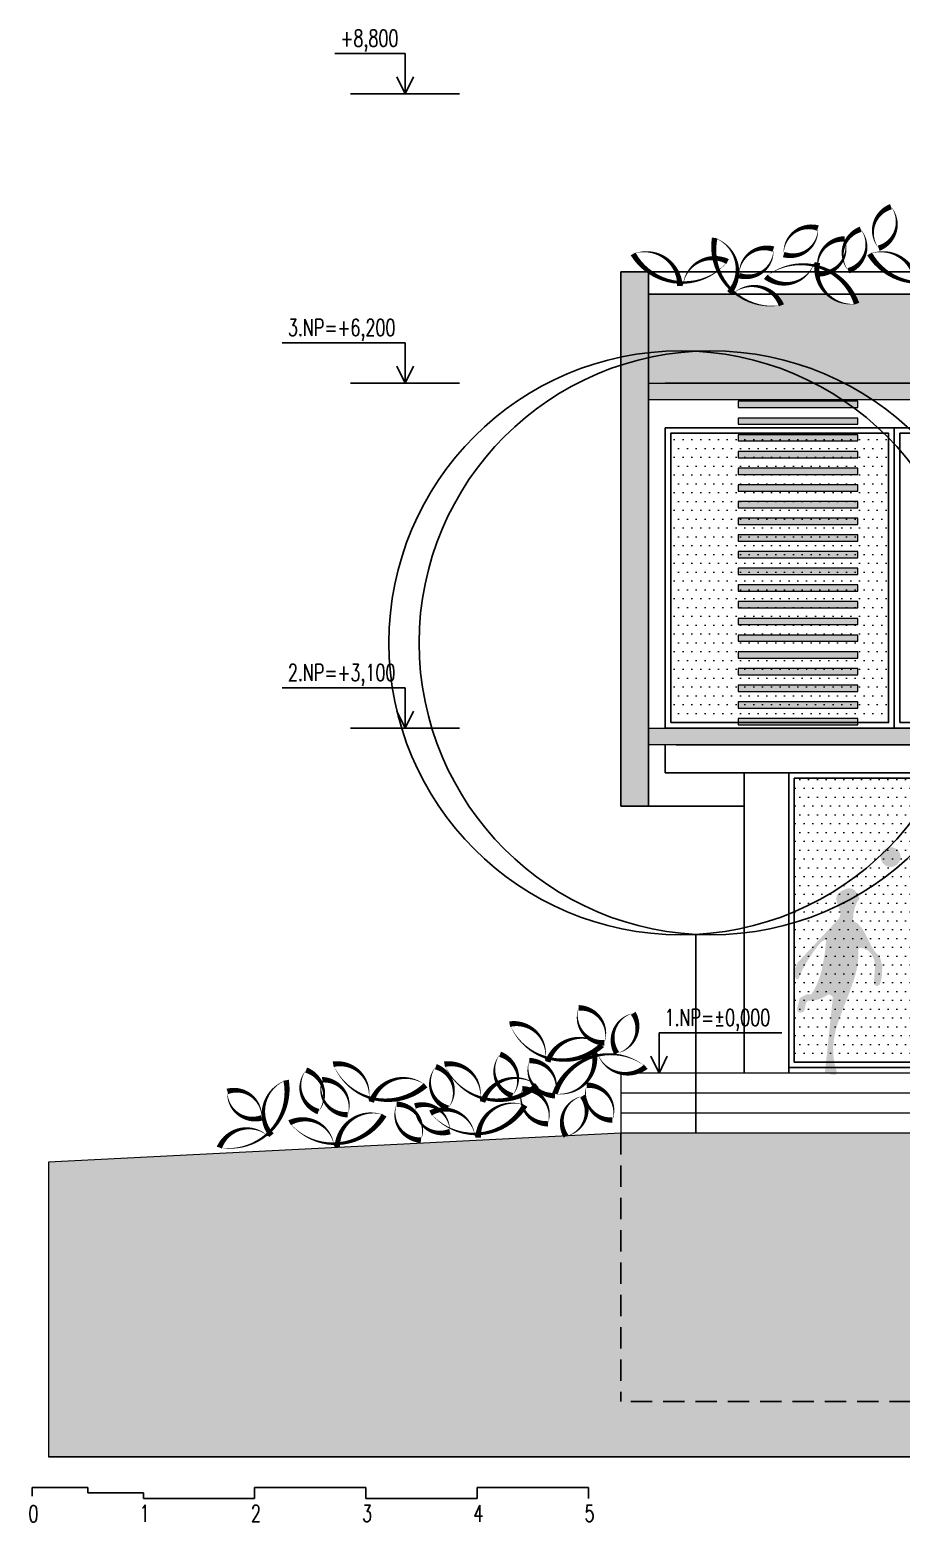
# Model space of a CAD drawing. Header units: metres. Extents: x -442 to 316, y -503 to 125.
# Drawn here: x 242.95 to 250.78, y -81.94 to -68.53 of the extents above; entities that cross this region are included whole.
import ezdxf

# ---------------------------------------------------------------- set-up
doc = ezdxf.new("R2010")
doc.units = ezdxf.units.M
doc.linetypes.add('DASHED', pattern=[19.05, 12.7, -6.35])
for name, color, linetype in [('FIGURE_SAGOME', 252, 'Continuous'), ('popis', 6, 'Continuous'), ('SRAFA', 251, 'Continuous'), ('SRAFY', 3, 'Continuous'), ('stávající stromy', 86, 'Continuous'), ('zariz.predmety', 203, 'Continuous'), ('ZDIVO', 1, 'Continuous')]:
    doc.layers.add(name, color=color, linetype=linetype)
doc.styles.add('ROMANS', font='romans.shx', dxfattribs={"width": 0.7})
pattern_1 = [(0, (379.88852, 205.8806), (0.0396875, 0.079375), [0, -0.079375])]

msp = doc.modelspace()

# ---------------------------------------------------------------- hatches: boundary and pattern name
at = {"layer": 'FIGURE_SAGOME', "linetype": 'Continuous'}
h = msp.add_hatch(color=256, dxfattribs=at)
edge = h.paths.add_edge_path()
edge.add_arc((250.690004, -75.963015), 0.088929, -26.1149935, 333.8850065)
h = msp.add_hatch(color=256, dxfattribs=at)
edge = h.paths.add_edge_path()
edge.add_arc((250.925409, -76.84202), 0.326741, 190.4719932, 198.0414134)
edge.add_line((250.614734, -76.943213), (250.614668, -76.943305))
edge.add_line((250.614668, -76.943305), (250.611941, -77.023383))
edge.add_line((250.611941, -77.023383), (250.604751, -77.066593))
edge.add_line((250.604751, -77.066593), (250.591257, -77.111608))
edge.add_line((250.591257, -77.111608), (250.566075, -77.123296))
edge.add_line((250.566075, -77.123296), (250.542665, -77.111608))
edge.add_line((250.542665, -77.111608), (250.540858, -77.070205))
edge.add_line((250.540858, -77.070205), (250.54355, -77.028802))
edge.add_line((250.54355, -77.028802), (250.548969, -76.945996))
edge.add_line((250.548969, -76.945996), (250.546277, -76.9064))
edge.add_line((250.546277, -76.9064), (250.535475, -76.867688))
edge.add_line((250.535475, -76.867688), (250.515676, -76.831704))
edge.add_line((250.515676, -76.831704), (250.482349, -76.799297))
edge.add_line((250.482349, -76.799297), (250.464357, -76.793914))
edge.add_line((250.464357, -76.793914), (250.445479, -76.783997))
edge.add_line((250.445479, -76.783997), (250.423874, -76.778613))
edge.add_line((250.423874, -76.778613), (250.411266, -76.779499))
edge.add_line((250.411266, -76.779499), (250.398657, -76.786724))
edge.add_line((250.398657, -76.786724), (250.400463, -76.854194))
edge.add_line((250.400463, -76.854194), (250.394159, -76.920815))
edge.add_line((250.394159, -76.920815), (250.381586, -76.988285))
edge.add_line((250.381586, -76.988285), (250.363558, -77.05579))
edge.add_line((250.363558, -77.05579), (250.314966, -77.189881))
edge.add_line((250.314966, -77.189881), (250.261875, -77.325778))
edge.add_line((250.261875, -77.325778), (250.212361, -77.46256))
edge.add_line((250.212361, -77.46256), (250.193484, -77.531872))
edge.add_line((250.193484, -77.531872), (250.17999, -77.602069))
edge.add_line((250.17999, -77.602069), (250.172765, -77.673152))
edge.add_line((250.172765, -77.673152), (250.174571, -77.74427))
edge.add_line((250.174571, -77.74427), (250.184488, -77.81716))
edge.add_line((250.184488, -77.81716), (250.206092, -77.891855))
edge.add_line((250.206092, -77.891855), (250.203365, -77.908962))
edge.add_line((250.203365, -77.908962), (250.196176, -77.918843))
edge.add_line((250.196176, -77.918843), (250.170073, -77.919764))
edge.add_line((250.170073, -77.919764), (250.135895, -77.908962))
edge.add_line((250.135895, -77.908962), (250.09899, -77.902657))
edge.add_line((250.09899, -77.902657), (250.170994, -77.218675))
edge.add_line((250.170994, -77.218675), (250.134974, -77.1953))
edge.add_line((250.134974, -77.1953), (250.092686, -77.219596))
edge.add_line((250.092686, -77.219596), (250.052168, -77.238474))
edge.add_line((250.052168, -77.238474), (250.004496, -77.251082))
edge.add_line((250.004496, -77.251082), (249.942374, -77.25558))
edge.add_line((249.942374, -77.25558), (249.926188, -77.287102))
edge.add_line((249.926188, -77.287102), (249.919884, -77.322201))
edge.add_line((249.919884, -77.322201), (249.915386, -77.337465))
edge.add_line((249.915386, -77.337465), (249.907275, -77.350995))
edge.add_line((249.907275, -77.350995), (249.892896, -77.35907))
edge.add_line((249.892896, -77.35907), (249.871291, -77.362683))
edge.add_line((249.871291, -77.362683), (249.856876, -77.35188))
edge.add_line((249.856876, -77.35188), (249.850607, -77.339272))
edge.add_line((249.850607, -77.339272), (249.853299, -77.305979))
edge.add_line((249.853299, -77.305979), (249.864101, -77.268189))
edge.add_line((249.864101, -77.268189), (249.871291, -77.231284))
edge.add_line((249.871291, -77.231284), (249.910888, -77.208794))
edge.add_line((249.910888, -77.208794), (249.943295, -77.1953))
edge.add_line((249.943295, -77.1953), (249.978394, -77.1953))
edge.add_line((249.978394, -77.1953), (250.007188, -77.149399))
edge.add_line((250.007188, -77.149399), (250.03237, -77.095387))
edge.add_line((250.03237, -77.095387), (250.053974, -77.035992))
edge.add_line((250.053974, -77.035992), (250.071967, -76.971214))
edge.add_line((250.071967, -76.971214), (250.097184, -76.835317))
edge.add_line((250.097184, -76.835317), (250.111599, -76.702997))
edge.add_line((250.111599, -76.702997), (250.062085, -76.726408))
edge.add_line((250.062085, -76.726408), (249.996386, -76.812791))
edge.add_line((249.996386, -76.812791), (249.942374, -76.894712))
edge.add_line((249.942374, -76.894712), (249.896508, -76.976597))
edge.add_line((249.896508, -76.976597), (249.858683, -77.06298))
edge.add_line((249.858683, -77.06298), (249.840691, -77.05579))
edge.add_line((249.840691, -77.05579), (249.830809, -77.044103))
edge.add_line((249.830809, -77.044103), (249.82539, -77.012581))
edge.add_line((249.82539, -77.012581), (249.824505, -76.975712))
edge.add_line((249.824505, -76.975712), (249.824519, -76.975771))
edge.add_line((249.824519, -76.975771), (249.857415, -76.90568))
edge.add_line((249.857415, -76.90568), (249.858683, -76.9064))
edge.add_line((249.858683, -76.9064), (250.218666, -76.523006))
edge.add_line((250.218666, -76.523006), (250.233966, -76.496938))
edge.add_line((250.233966, -76.496938), (250.238464, -76.470836))
edge.add_line((250.238464, -76.470836), (250.234887, -76.445619))
edge.add_line((250.234887, -76.445619), (250.225891, -76.420437))
edge.add_line((250.225891, -76.420437), (250.206092, -76.366425))
edge.add_line((250.206092, -76.366425), (250.201594, -76.337631))
edge.add_line((250.201594, -76.337631), (250.206092, -76.30703))
edge.add_line((250.206092, -76.30703), (250.242077, -76.271931))
edge.add_line((250.242077, -76.271931), (250.286171, -76.250327))
edge.add_line((250.286171, -76.250327), (250.311389, -76.244022))
edge.add_line((250.311389, -76.244022), (250.338377, -76.24675))
edge.add_line((250.338377, -76.24675), (250.361752, -76.258437))
edge.add_line((250.361752, -76.258437), (250.378859, -76.275544))
edge.add_line((250.378859, -76.275544), (250.411266, -76.331326))
edge.add_line((250.411266, -76.331326), (250.386084, -76.370923))
edge.add_line((250.386084, -76.370923), (250.367171, -76.419516))
edge.add_line((250.367171, -76.419516), (250.355483, -76.474413))
edge.add_line((250.355483, -76.474413), (250.350985, -76.535614))
edge.add_line((250.350985, -76.535614), (250.394159, -76.561717))
edge.add_line((250.394159, -76.561717), (250.426566, -76.59593))
edge.add_line((250.426566, -76.59593), (250.452669, -76.635527))
edge.add_line((250.452669, -76.635527), (250.475159, -76.679622))
edge.add_line((250.475159, -76.679622), (250.52106, -76.771424))
edge.add_line((250.52106, -76.771424), (250.551661, -76.816404))
edge.add_line((250.551661, -76.816404), (250.591257, -76.858692))
edge.add_line((250.591257, -76.858692), (250.591313, -76.85857))
edge.add_arc((250.294409, -76.970605), 0.317338, 12.5949311, 20.6736371, ccw=False)
at = {"layer": 'SRAFA', "linetype": 'Continuous', "lineweight": 0}
h = msp.add_hatch(color=256, dxfattribs=at)
h.dxf.hatch_style = 1
h.paths.add_polyline_path([(248.513438, -71.704917), (258.983438, -71.704917), (258.983438, -71.854917), (248.513438, -71.854917)])
h = msp.add_hatch(color=256, dxfattribs=at)
h.dxf.hatch_style = 1
h.paths.add_polyline_path([(248.513438, -74.804917), (258.983438, -74.804917), (258.983438, -74.954917), (248.513438, -74.954917)])
at = {"layer": 'SRAFA', "linetype": 'Continuous', "lineweight": 0, "ltscale": 20}
msp.add_hatch(color=256, dxfattribs=at).paths.add_polyline_path([(243.12118, -78.704917), (243.12118, -81.352557), (266.049818, -81.352557), (266.049818, -78.954917), (262.903438, -78.954917), (259.032019, -78.888807), (255.597781, -78.830162), (251.613438, -78.444917), (248.263438, -78.444917)])
at = {"layer": 'SRAFY', "linetype": 'Continuous', "lineweight": 0}
for points in [[(258.983438, -70.904917), (258.870884, -70.904917, -0.112161187), (258.939906, -71.005168, -0.209465038), (258.534684, -70.904917), (257.730148, -70.904917, -0.00627706), (257.734446, -70.917247, -0.118267062), (257.589499, -70.904917), (256.555317, -70.904917, 0.101031969), (256.552568, -70.912148, 0.00579928), (256.552423, -70.904917), (255.233912, -70.904917, -0.100568086), (255.031247, -70.947642, 0.017026921), (255.028124, -70.966084, 0.520567051), (254.999582, -70.979835, 0.026559677), (254.997545, -70.946796, -0.087903484), (254.820978, -70.904917), (254.590413, -70.904917, -0.112161187), (254.659436, -71.005168, -0.209465038), (254.254214, -70.904917), (252.843799, -70.904917, -0.206214756), (252.669701, -70.975489, -0.075908412), (252.657156, -70.904917), (252.550549, -70.904917, -0.02100268), (252.56613, -70.945716, -0.174316036), (252.359114, -70.904917), (251.76493, -70.904917, -0.112161187), (251.833952, -71.005168, -0.209465038), (251.42873, -70.904917), (250.346147, -70.904917, -0.045468726), (250.384092, -70.991349, -0.236719365), (250.118214, -70.904917), (249.639142, -70.904917, -0.112161187), (249.708164, -71.005168, -0.209465038), (249.302942, -70.904917), (248.513438, -70.904917), (248.513438, -71.43147, -0.040643329), (248.93895, -71.418959, -0.132292147), (250.272678, -71.704917), (258.983438, -71.704917)], [(248.513438, -71.476231), (248.513438, -71.43147, 0.024147547), (248.263438, -71.471538), (248.263438, -71.544113, -0.024707254)], [(248.93895, -71.418959, 0.040643329), (248.513438, -71.43147), (248.513438, -71.476231, -0.040993272)], [(248.93895, -71.418959, 0.040993272), (248.513438, -71.476231), (248.513438, -71.704917), (250.000817, -71.704917, 0.10599796)], [(248.93895, -71.418959, -0.10599796), (250.000817, -71.704917), (250.272678, -71.704917, 0.132292147)]]:
    msp.add_hatch(color=252, dxfattribs=at).paths.add_polyline_path(points)
h = msp.add_hatch(color=252, dxfattribs=at)
h.dxf.hatch_style = 1
h.paths.add_polyline_path([(249.320438, -71.92459), (250.394175, -71.92459), (250.394175, -71.868138), (249.320438, -71.868138)])
h = msp.add_hatch(color=252, dxfattribs=at)
h.dxf.hatch_style = 1
h.paths.add_polyline_path([(249.320438, -72.07459), (250.394175, -72.07459), (250.394175, -72.018138), (249.320438, -72.018138)])
h = msp.add_hatch(color=252, dxfattribs=at)
h.dxf.hatch_style = 1
h.paths.add_polyline_path([(249.320438, -72.07459), (250.394175, -72.07459), (250.394175, -72.018138), (249.320438, -72.018138)])
h = msp.add_hatch(dxfattribs=at)
h.set_pattern_fill('DOTS', color=256, scale=0.05, style=0)
h.set_pattern_definition([(0, (178.33871, -97.929355), (0.0396875, 0.079375), [0, -0.079375])])
h.paths.add_polyline_path([(248.713438, -72.154917), (248.713438, -74.754917), (250.670938, -74.754917), (250.670938, -72.154917)])
h = msp.add_hatch(color=252, dxfattribs=at)
h.dxf.hatch_style = 1
h.paths.add_polyline_path([(249.320438, -72.22459), (250.394175, -72.22459), (250.394175, -72.168138), (249.320438, -72.168138)])
h = msp.add_hatch(color=252, dxfattribs=at)
h.dxf.hatch_style = 1
h.paths.add_polyline_path([(249.320438, -72.37459), (250.394175, -72.37459), (250.394175, -72.318138), (249.320438, -72.318138)])
h = msp.add_hatch(color=252, dxfattribs=at)
h.dxf.hatch_style = 1
h.paths.add_polyline_path([(249.320438, -72.52459), (250.394175, -72.52459), (250.394175, -72.468138), (249.320438, -72.468138)])
h = msp.add_hatch(color=252, dxfattribs=at)
h.dxf.hatch_style = 1
h.paths.add_polyline_path([(249.320438, -72.67459), (250.394175, -72.67459), (250.394175, -72.618138), (249.320438, -72.618138)])
h = msp.add_hatch(color=252, dxfattribs=at)
h.dxf.hatch_style = 1
h.paths.add_polyline_path([(249.320438, -72.82459), (250.394175, -72.82459), (250.394175, -72.768138), (249.320438, -72.768138)])
h = msp.add_hatch(color=252, dxfattribs=at)
h.dxf.hatch_style = 1
h.paths.add_polyline_path([(249.320438, -72.97459), (250.394175, -72.97459), (250.394175, -72.918138), (249.320438, -72.918138)])
h = msp.add_hatch(color=252, dxfattribs=at)
h.dxf.hatch_style = 1
h.paths.add_polyline_path([(249.320438, -73.12459), (250.394175, -73.12459), (250.394175, -73.068138), (249.320438, -73.068138)])
h = msp.add_hatch(color=252, dxfattribs=at)
h.dxf.hatch_style = 1
h.paths.add_polyline_path([(249.320438, -73.27459), (250.394175, -73.27459), (250.394175, -73.218138), (249.320438, -73.218138)])
h = msp.add_hatch(color=252, dxfattribs=at)
h.dxf.hatch_style = 1
h.paths.add_polyline_path([(249.320438, -73.42459), (250.394175, -73.42459), (250.394175, -73.368138), (249.320438, -73.368138)])
h = msp.add_hatch(color=252, dxfattribs=at)
h.dxf.hatch_style = 1
h.paths.add_polyline_path([(249.320438, -73.57459), (250.394175, -73.57459), (250.394175, -73.518138), (249.320438, -73.518138)])
h = msp.add_hatch(color=252, dxfattribs=at)
h.dxf.hatch_style = 1
h.paths.add_polyline_path([(249.320438, -73.72459), (250.394175, -73.72459), (250.394175, -73.668138), (249.320438, -73.668138)])
h = msp.add_hatch(color=252, dxfattribs=at)
h.dxf.hatch_style = 1
h.paths.add_polyline_path([(249.320438, -73.87459), (250.394175, -73.87459), (250.394175, -73.818138), (249.320438, -73.818138)])
h = msp.add_hatch(color=252, dxfattribs=at)
h.dxf.hatch_style = 1
h.paths.add_polyline_path([(249.320438, -74.02459), (250.394175, -74.02459), (250.394175, -73.968138), (249.320438, -73.968138)])
h = msp.add_hatch(color=252, dxfattribs=at)
h.dxf.hatch_style = 1
h.paths.add_polyline_path([(249.320438, -74.17459), (250.394175, -74.17459), (250.394175, -74.118138), (249.320438, -74.118138)])
h = msp.add_hatch(color=252, dxfattribs=at)
h.dxf.hatch_style = 1
h.paths.add_polyline_path([(249.320438, -74.32459), (250.394175, -74.32459), (250.394175, -74.268138), (249.320438, -74.268138)])
h = msp.add_hatch(color=252, dxfattribs=at)
h.dxf.hatch_style = 1
h.paths.add_polyline_path([(249.320438, -74.47459), (250.394175, -74.47459), (250.394175, -74.418138), (249.320438, -74.418138)])
h = msp.add_hatch(color=252, dxfattribs=at)
h.dxf.hatch_style = 1
h.paths.add_polyline_path([(249.320438, -74.62459), (250.394175, -74.62459), (250.394175, -74.568138), (249.320438, -74.568138)])
h = msp.add_hatch(color=252, dxfattribs=at)
h.dxf.hatch_style = 1
h.paths.add_polyline_path([(249.320438, -74.77459), (250.394175, -74.77459), (250.394175, -74.718138), (249.320438, -74.718138)])
h = msp.add_hatch(dxfattribs=at)
h.set_pattern_fill('DOTS', color=256, scale=0.05, style=0)
h.set_pattern_definition(pattern_1)
h.paths.add_polyline_path([(251.173438, -75.254917), (249.823438, -75.254917), (249.823438, -77.804917), (250.219026, -77.804917), (250.219026, -77.543764), (251.173438, -77.543764)])
h.paths.add_polyline_path([(250.231072, -77.29274), (251.336072, -77.29274), (251.336072, -77.546312), (250.231072, -77.546312)], flags=9)
h = msp.add_hatch(dxfattribs=at)
h.set_pattern_fill('DOTS', color=256, scale=0.05, style=0)
h.set_pattern_definition(pattern_1)
h.paths.add_polyline_path([(251.923438, -75.304917), (251.323438, -75.304917), (251.323438, -77.754917), (251.613438, -77.754917), (251.613438, -77.672917), (251.613438, -77.304917), (251.923438, -77.304917)])
h.paths.add_polyline_path([(250.219026, -77.543764), (250.219026, -77.804917), (251.173438, -77.804917), (251.173438, -77.543764)])
at = {"layer": 'ZDIVO', "linetype": 'Continuous', "lineweight": 0}
for points in [[(248.513438, -70.704917), (248.263438, -70.704917), (248.263438, -71.471538, -0.024147547), (248.513438, -71.43147)], [(248.513438, -71.476231, 0.024707254), (248.263438, -71.544113), (248.263438, -71.704917), (248.263438, -75.504917), (248.513438, -75.504917)]]:
    msp.add_hatch(color=35, dxfattribs=at).paths.add_polyline_path(points)

# ---------------------------------------------------------------- linework, layer by layer
for p, q in [((248.513438, -70.704917), (248.263438, -70.704917)), ((248.263438, -71.704917), (248.263438, -70.704917)), ((248.513438, -70.704917), (248.513438, -75.504917)), ((248.513438, -70.704917), (258.983438, -70.704917)), ((248.513438, -70.904917), (258.983438, -70.904917)), ((248.263438, -71.854917), (248.263438, -71.704917)), ((248.263438, -71.704917), (248.263438, -71.854917)), ((248.263438, -71.704917), (248.263438, -75.504917)), ((248.513438, -71.704917), (248.513438, -71.854917)), ((248.663438, -71.704917), (251.076231, -71.704917)), ((248.263438, -74.954917), (248.263438, -71.854917)), ((248.263438, -75.504917), (248.263438, -71.854917)), ((248.663438, -74.804917), (250.377438, -74.804917)), ((250.377438, -74.804917), (252.481438, -74.804917)), ((248.263438, -75.504917), (248.263438, -74.954917)), ((248.663438, -75.204917), (248.663438, -74.954917)), ((250.367438, -74.954917), (248.763438, -74.954917)), ((250.367438, -74.954917), (250.377438, -74.954917)), ((252.481438, -74.954917), (250.377438, -74.954917)), ((248.663438, -75.204917), (258.023438, -75.204917)), ((248.263438, -75.504917), (249.373438, -75.504917))]:
    msp.add_line(p, q)
at = {"layer": 'SRAFA', "linetype": 'Continuous', "lineweight": 0, "ltscale": 20}
for p in [(243.12118, -78.704917), (266.049818, -81.352557)]:
    msp.add_line(p, (243.12118, -81.352557), dxfattribs=at)
at = {"layer": 'SRAFA', "linetype": 'Continuous', "lineweight": 0}
for points in [[(248.513438, -71.704917), (258.983438, -71.704917), (258.983438, -71.854917), (248.513438, -71.854917)], [(248.513438, -74.804917), (258.983438, -74.804917), (258.983438, -74.954917), (248.513438, -74.954917)]]:
    msp.add_lwpolyline(points, close=True, dxfattribs=at)
at = {"layer": 'SRAFA', "linetype": 'Continuous', "lineweight": 0, "ltscale": 20, "flags": 128}
msp.add_lwpolyline([(243.12118, -78.704917), (243.12118, -81.352557), (266.049818, -81.352557), (266.049818, -78.954917), (262.903438, -78.954917), (259.032019, -78.888807), (255.597781, -78.830162), (251.613438, -78.444917), (248.263438, -78.444917)], close=True, dxfattribs=at)
at = {"layer": 'SRAFY', "linetype": 'Continuous'}
for p, q in [((245.694404, -68.743764), (246.32553, -68.743764)), ((246.32553, -69.104917), (246.32553, -68.743764)), ((246.32553, -69.104917), (246.251028, -68.953683)), ((246.32553, -69.104917), (246.400032, -68.953683)), ((245.835707, -69.104917), (246.815353, -69.104917)), ((245.222252, -71.343764), (246.32553, -71.343764)), ((246.32553, -71.704917), (246.32553, -71.343764)), ((246.32553, -71.704917), (246.251028, -71.553683)), ((246.32553, -71.704917), (246.400032, -71.553683)), ((245.835707, -71.704917), (246.815353, -71.704917)), ((248.663438, -72.104917), (258.833438, -72.104917)), ((248.663438, -72.104917), (248.663438, -74.804917)), ((250.720938, -72.104917), (250.720938, -74.804917)), ((245.222252, -74.443764), (246.32553, -74.443764)), ((246.32553, -74.804917), (246.32553, -74.443764)), ((246.32553, -74.804917), (246.251028, -74.653683)), ((246.32553, -74.804917), (246.400032, -74.653683)), ((245.835707, -74.804917), (246.815353, -74.804917)), ((249.373438, -75.204917), (249.373438, -77.904917)), ((248.608194, -77.904917), (248.608194, -77.543764)), ((248.608194, -77.543764), (249.711473, -77.543764)), ((248.608194, -77.904917), (248.533693, -77.753683)), ((248.608194, -77.904917), (248.682696, -77.753683)), ((249.773438, -77.854917), (249.773438, -77.904917)), ((242.973438, -81.707136), (242.973438, -81.627142)), ((242.973438, -81.627142), (243.473438, -81.627142)), ((243.473438, -81.627142), (243.473438, -81.677142)), ((244.973438, -81.727142), (244.973438, -81.627142)), ((244.973438, -81.627142), (245.973438, -81.627142)), ((245.973438, -81.627142), (245.973438, -81.727142)), ((246.973438, -81.727142), (246.973438, -81.627142)), ((246.973438, -81.627142), (247.973438, -81.627142)), ((247.973438, -81.627142), (247.973438, -81.727142)), ((243.973438, -81.677142), (243.473438, -81.677142)), ((243.973438, -81.727142), (243.973438, -81.677142)), ((243.973438, -81.727142), (244.973438, -81.727142)), ((245.973438, -81.727142), (246.973438, -81.727142))]:
    msp.add_line(p, q, dxfattribs=at)
at = {"layer": 'SRAFY', "linetype": 'Continuous', "lineweight": 0}
for p, q in [((251.613438, -77.904917), (248.263438, -77.904917)), ((248.263438, -77.904917), (248.263438, -78.444917)), ((251.613438, -78.084917), (248.263438, -78.084917)), ((251.613438, -78.264917), (248.263438, -78.264917))]:
    msp.add_line(p, q, dxfattribs=at)
at = {"layer": 'SRAFY', "linetype": 'DASHED', "ltscale": 0.015}
for p in [(248.263438, -78.444917), (264.233438, -80.854917)]:
    msp.add_line(p, (248.263438, -80.854917), dxfattribs=at)
at = {"layer": 'SRAFY', "color": 252, "linetype": 'Continuous', "lineweight": 0}
for points in [[(249.320438, -71.92459), (250.394175, -71.92459), (250.394175, -71.868138), (249.320438, -71.868138)], [(249.320438, -72.07459), (250.394175, -72.07459), (250.394175, -72.018138), (249.320438, -72.018138)], [(249.320438, -72.07459), (250.394175, -72.07459), (250.394175, -72.018138), (249.320438, -72.018138)], [(249.320438, -72.22459), (250.394175, -72.22459), (250.394175, -72.168138), (249.320438, -72.168138)], [(249.320438, -72.37459), (250.394175, -72.37459), (250.394175, -72.318138), (249.320438, -72.318138)], [(249.320438, -72.52459), (250.394175, -72.52459), (250.394175, -72.468138), (249.320438, -72.468138)], [(249.320438, -72.67459), (250.394175, -72.67459), (250.394175, -72.618138), (249.320438, -72.618138)], [(249.320438, -72.82459), (250.394175, -72.82459), (250.394175, -72.768138), (249.320438, -72.768138)], [(249.320438, -72.97459), (250.394175, -72.97459), (250.394175, -72.918138), (249.320438, -72.918138)], [(249.320438, -73.12459), (250.394175, -73.12459), (250.394175, -73.068138), (249.320438, -73.068138)], [(249.320438, -73.27459), (250.394175, -73.27459), (250.394175, -73.218138), (249.320438, -73.218138)], [(249.320438, -73.42459), (250.394175, -73.42459), (250.394175, -73.368138), (249.320438, -73.368138)], [(249.320438, -73.57459), (250.394175, -73.57459), (250.394175, -73.518138), (249.320438, -73.518138)], [(249.320438, -73.72459), (250.394175, -73.72459), (250.394175, -73.668138), (249.320438, -73.668138)], [(249.320438, -73.87459), (250.394175, -73.87459), (250.394175, -73.818138), (249.320438, -73.818138)], [(249.320438, -74.02459), (250.394175, -74.02459), (250.394175, -73.968138), (249.320438, -73.968138)], [(249.320438, -74.17459), (250.394175, -74.17459), (250.394175, -74.118138), (249.320438, -74.118138)], [(249.320438, -74.32459), (250.394175, -74.32459), (250.394175, -74.268138), (249.320438, -74.268138)], [(249.320438, -74.47459), (250.394175, -74.47459), (250.394175, -74.418138), (249.320438, -74.418138)], [(249.320438, -74.62459), (250.394175, -74.62459), (250.394175, -74.568138), (249.320438, -74.568138)], [(249.320438, -74.77459), (250.394175, -74.77459), (250.394175, -74.718138), (249.320438, -74.718138)]]:
    msp.add_lwpolyline(points, close=True, dxfattribs=at)
at = {"layer": 'SRAFY', "linetype": 'Continuous'}
for points in [[(248.713438, -74.754917), (248.713438, -72.154917), (250.670938, -72.154917), (250.670938, -74.754917), (248.713438, -74.754917)], [(250.770938, -74.754917), (250.770938, -72.154917), (251.520938, -72.154917), (251.520938, -74.754917), (250.770938, -74.754917)]]:
    msp.add_lwpolyline(points, dxfattribs=at)
for points in [[(249.773438, -75.204917), (251.223438, -75.204917), (251.223438, -77.854917), (249.773438, -77.854917)], [(249.823438, -75.254917), (251.173438, -75.254917), (251.173438, -77.804917), (249.823438, -77.804917)]]:
    msp.add_lwpolyline(points, close=True, dxfattribs=at)
at = {"layer": 'stávající stromy', "linetype": 'Continuous'}
msp.add_line((248.93895, -78.444917), (248.93895, -76.657539), dxfattribs=at)
for centre in [(248.80302, -74.038249), (249.074881, -74.038249)]:
    msp.add_circle(centre, 2.622815, dxfattribs=at)
at = {"layer": 'zariz.predmety', "color": 253, "linetype": 'Continuous', "ltscale": 0.001}
for points in [[(250.5825, -70.492336, 0, 0, -0.520567051), (250.5825, -70.492336, 0, 0.05, -0.520567051), (250.69295, -70.119363, 0, 0.05, -0.520567051), (250.5825, -70.492336, 0.05, 0.05, 0)], [(249.108151, -70.400212, 0, 0, -0.520567051), (249.108151, -70.400212, 0, 0.05, -0.520567051), (249.239475, -70.893873, 0, 0.05, -0.520567051), (249.270096, -70.902001, 0, 0.05, -0.520567051), (249.708164, -71.005168, 0, 0.05, -0.520567051), (249.108151, -70.400212, 0.05, 0.05, 0)], [(249.728724, -70.549097, 0, 0, -0.520567051), (249.728724, -70.549097, 0, 0.05, -0.520567051), (250.036438, -70.311149, 0, 0.05, -0.520567051), (249.728724, -70.549097, 0.05, 0.05, 0)], [(250.045917, -70.722802, 0, 0, -0.520567051), (250.045917, -70.722802, 0, 0.05, -0.520567051), (250.275861, -70.409061, 0, 0.05, -0.520567051), (250.045917, -70.722802, 0.05, 0.05, 0)], [(250.309945, -70.695144, 0, 0, -0.520567051), (250.309945, -70.695144, 0, 0.05, -0.520567051), (250.420394, -70.322171, 0, 0.05, -0.520567051), (250.309945, -70.695144, 0.05, 0.05, 0)], [(248.374861, -70.543608, 0, 0, -0.520567051), (248.374861, -70.543608, 0, 0.05, -0.520567051), (248.795783, -70.833043, 0, 0.05, -0.520567051), (248.824324, -70.819292, 0, 0.05, -0.520567051), (249.224112, -70.612611, 0, 0.05, -0.520567051), (248.374861, -70.543608, 0.05, 0.05, 0)], [(249.32835, -70.738449, 0, 0, -0.520567051), (249.32835, -70.738449, 0, 0.05, -0.520567051), (249.636064, -70.5005, 0, 0.05, -0.520567051), (249.32835, -70.738449, 0.05, 0.05, 0)], [(250.50065, -70.543608, 0, 0, -0.520567051), (250.50065, -70.543608, 0, 0.05, -0.520567051), (250.921571, -70.833043, 0, 0.05, -0.520567051), (250.950112, -70.819292, 0, 0.05, -0.520567051), (251.3499, -70.612611, 0, 0.05, -0.520567051), (250.50065, -70.543608, 0.05, 0.05, 0)], [(250.384092, -70.991349, 0, 0, -0.520567051), (250.384092, -70.991349, 0, 0.05, -0.520567051), (250.031637, -70.621589, 0, 0.05, -0.520567051), (250.000879, -70.629181, 0, 0.05, -0.520567051), (249.56715, -70.74929, 0, 0.05, -0.520567051), (250.384092, -70.991349, 0.05, 0.05, 0)], [(248.115995, -77.632022, 0, 0, 0.520567051), (248.115995, -77.632022, 0, 0.05, 0.520567051), (247.88605, -77.318281, 0, 0.05, 0.520567051), (248.115995, -77.632022, 0.05, 0.05, 0)], [(248.376103, -77.366632, 0, 0, 0.520567051), (248.376103, -77.366632, 0, 0.05, 0.520567051), (248.228439, -77.726497, 0, 0.05, 0.520567051), (248.376103, -77.366632, 0.05, 0.05, 0)], [(248.096182, -77.6532, 0, 0, 0.520567051), (248.096182, -77.6532, 0, 0.05, 0.520567051), (247.607819, -77.803031, 0, 0.05, 0.520567051), (247.584718, -77.781351, 0, 0.05, 0.520567051), (247.265346, -77.464257, 0, 0.05, 0.520567051), (248.096182, -77.6532, 0.05, 0.05, 0)], [(247.289745, -78.108278, 0, 0, 0.520567051), (247.289745, -78.108278, 0, 0.05, 0.520567051), (247.179295, -77.735305, 0, 0.05, 0.520567051), (247.289745, -78.108278, 0.05, 0.05, 0)], [(247.672434, -78.106853, 0, 0, 0.520567051), (247.672434, -78.106853, 0, 0.05, 0.520567051), (247.44249, -77.793112, 0, 0.05, 0.520567051), (247.672434, -78.106853, 0.05, 0.05, 0)], [(247.672164, -78.089466, 0, 0, 0.520567051), (247.672164, -78.089466, 0, 0.05, 0.520567051), (248.024619, -77.719706, 0, 0.05, 0.520567051), (248.055377, -77.727298, 0, 0.05, 0.520567051), (248.489107, -77.847407, 0, 0.05, 0.520567051), (247.672164, -78.089466, 0.05, 0.05, 0)], [(245.546347, -78.250433, 0, 0, 0.520567051), (245.546347, -78.250433, 0, 0.05, 0.520567051), (245.435897, -77.877461, 0, 0.05, 0.520567051), (245.546347, -78.250433, 0.05, 0.05, 0)], [(246.510213, -78.013822, 0, 0, 0.520567051), (246.510213, -78.013822, 0, 0.05, 0.520567051), (246.021851, -78.163653, 0, 0.05, 0.520567051), (245.998749, -78.141973, 0, 0.05, 0.520567051), (245.679377, -77.824879, 0, 0.05, 0.520567051), (246.510213, -78.013822, 0.05, 0.05, 0)], [(246.712018, -78.219719, 0, 0, 0.520567051), (246.712018, -78.219719, 0, 0.05, 0.520567051), (246.601568, -77.846746, 0, 0.05, 0.520567051), (246.712018, -78.219719, 0.05, 0.05, 0)], [(247.51055, -78.013822, 0, 0, 0.520567051), (247.51055, -78.013822, 0, 0.05, 0.520567051), (247.022187, -78.163653, 0, 0.05, 0.520567051), (246.999086, -78.141973, 0, 0.05, 0.520567051), (246.679714, -77.824879, 0, 0.05, 0.520567051), (247.51055, -78.013822, 0.05, 0.05, 0)], [(245.256415, -77.968698, 0, 0, 0.520567051), (245.256415, -77.968698, 0, 0.05, 0.520567051), (245.125091, -78.462359, 0, 0.05, 0.520567051), (245.094469, -78.470486, 0, 0.05, 0.520567051), (244.656401, -78.573654, 0, 0.05, 0.520567051), (245.256415, -77.968698, 0.05, 0.05, 0)], [(245.036215, -78.306934, 0, 0, 0.520567051), (245.036215, -78.306934, 0, 0.05, 0.520567051), (244.728501, -78.068986, 0, 0.05, 0.520567051), (245.036215, -78.306934, 0.05, 0.05, 0)], [(245.810374, -78.278091, 0, 0, 0.520567051), (245.810374, -78.278091, 0, 0.05, 0.520567051), (245.58043, -77.964351, 0, 0.05, 0.520567051), (245.810374, -78.278091, 0.05, 0.05, 0)], [(247.608897, -78.35954, 0, 0, 0.520567051), (247.608897, -78.35954, 0, 0.05, 0.520567051), (247.378952, -78.045799, 0, 0.05, 0.520567051), (247.608897, -78.35954, 0.05, 0.05, 0)], [(248.188953, -78.326633, 0, 0, 0.520567051), (248.188953, -78.326633, 0, 0.05, 0.520567051), (247.959009, -78.012892, 0, 0.05, 0.520567051), (248.188953, -78.326633, 0.05, 0.05, 0)], [(246.467355, -78.506545, 0, 0, 0.520567051), (246.467355, -78.506545, 0, 0.05, 0.520567051), (246.250104, -78.183885, 0, 0.05, 0.520567051), (246.467355, -78.506545, 0.05, 0.05, 0)], [(246.727519, -78.430239, 0, 0, 0.520567051), (246.727519, -78.430239, 0, 0.05, 0.520567051), (246.414046, -78.19993, 0, 0.05, 0.520567051), (246.727519, -78.430239, 0.05, 0.05, 0)], [(247.403052, -78.194084, 0, 0, 0.520567051), (247.403052, -78.194084, 0, 0.05, 0.520567051), (246.98213, -78.483519, 0, 0.05, 0.520567051), (246.953589, -78.469767, 0, 0.05, 0.520567051), (246.553801, -78.263087, 0, 0.05, 0.520567051), (247.403052, -78.194084, 0.05, 0.05, 0)], [(247.919995, -78.111455, 0, 0, 0.520567051), (247.919995, -78.111455, 0, 0.05, 0.520567051), (247.77233, -78.47132, 0, 0.05, 0.520567051), (247.919995, -78.111455, 0.05, 0.05, 0)], [(246.137144, -78.282236, 0, 0, 0.520567051), (246.137144, -78.282236, 0, 0.05, 0.520567051), (245.716223, -78.571671, 0, 0.05, 0.520567051), (245.687681, -78.55792, 0, 0.05, 0.520567051), (245.287893, -78.351239, 0, 0.05, 0.520567051), (246.137144, -78.282236, 0.05, 0.05, 0)]]:
    msp.add_lwpolyline(points, format="xyseb", close=True, dxfattribs=at)
at = {"layer": 'ZDIVO', "linetype": 'Continuous', "lineweight": 0}
for p, q in [((248.263438, -78.444917), (243.12118, -78.704917)), ((251.613438, -78.444917), (248.263438, -78.444917))]:
    msp.add_line(p, q, dxfattribs=at)

# ---------------------------------------------------------------- texts
at = {"layer": 'popis', "linetype": 'Continuous', "char_height": 0.15, "width": 2.20915077, "attachment_point": 1, "style": 'ROMANS'}
for s, insert in [('+8,800', (245.74395, -68.53024)), ('3.NP=+6,200', (245.271797, -71.13024)), ('2.NP=+3,100', (245.271797, -74.23024)), ('1.NP=%%P0,000', (248.65774, -77.33024)), ('0', (242.939323, -81.789364)), ('1', (243.939323, -81.785793)), ('2', (244.939323, -81.785793)), ('3', (245.939323, -81.785793)), ('4', (246.939323, -81.785793)), ('5', (247.939323, -81.786129))]:
    msp.add_mtext(s, dxfattribs=dict(at, insert=insert))

doc.saveas('drawing.dxf')
